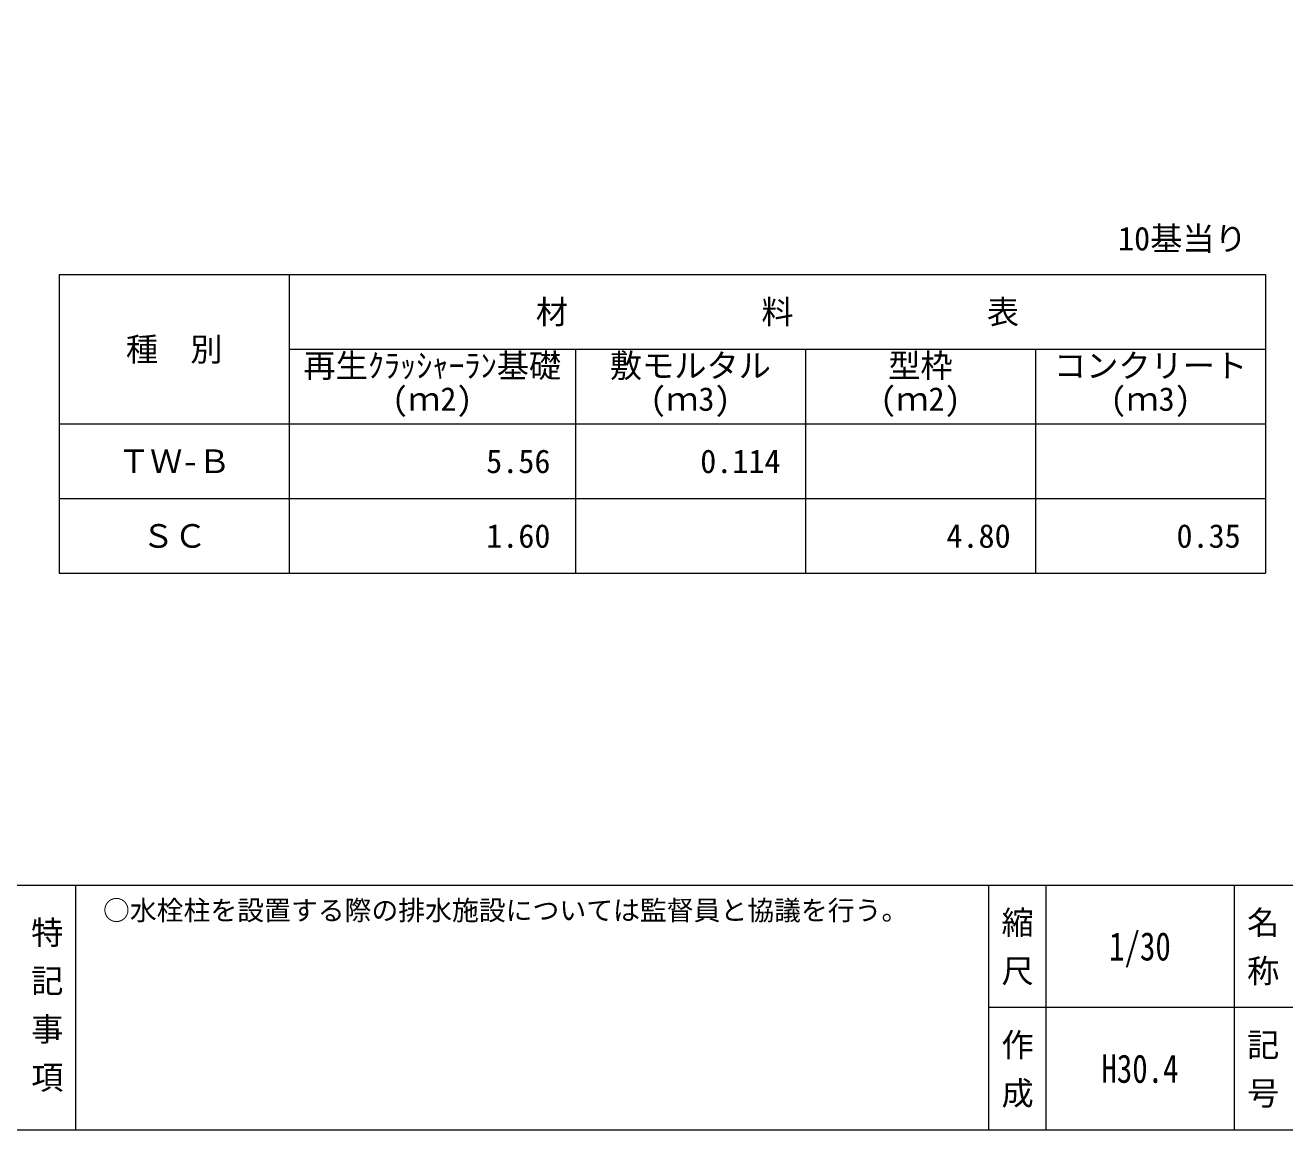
# Model space of a CAD drawing. Units: millimetres at full size, sheet at 1:30; details may follow other scales. Extents: x 19346 to 27561, y 3588 to 9188.
# Drawn here: x 21650 to 24688, y 3588 to 6251 of the extents above; entities that cross this region are included whole.
import ezdxf
from ezdxf.enums import TextEntityAlignment as Align

# ---------------------------------------------------------------- set-up
doc = ezdxf.new("R2010")
doc.units = ezdxf.units.MM
doc.header["$LTSCALE"] = 30.0003
doc.layers.add('0_2', color=7, linetype='Continuous', lineweight=13)
doc.layers.add('_0-0_', color=7, linetype='Continuous', lineweight=13)
doc.styles.add('@ＭＳ ゴシック', font='')
doc.styles.add('ＭＳ ゴシック', font='')
doc.styles.get('@ＭＳ ゴシック').set_extended_font_data('@MS Gothic')
doc.styles.get('ＭＳ ゴシック').set_extended_font_data('MS Gothic')

msp = doc.modelspace()

# ---------------------------------------------------------------- linework, layer by layer
at = {"layer": '0_2'}
for p, q in [((21731.6, 5649.97), (21731.6, 4929.97)), ((21731.6, 5649.97), (24641.63, 5649.97)), ((22286.61, 5649.97), (22286.61, 4929.97)), ((24641.63, 5649.97), (24641.63, 4929.97)), ((22286.61, 5469.97), (24641.63, 5469.97)), ((22976.62, 5469.97), (22976.62, 4929.97)), ((23531.62, 5469.97), (23531.62, 4929.97)), ((24086.63, 5469.97), (24086.63, 4929.97)), ((21731.6, 5289.97), (24641.63, 5289.97)), ((21731.6, 5109.97), (24641.63, 5109.97)), ((21731.6, 4929.97), (24641.63, 4929.97)), ((26889.26, 3883.2), (23973.41, 3883.2))]:
    msp.add_line(p, q, dxfattribs=at)
at = {"layer": '_0-0_', "color": 6}
msp.add_line((19346.4, 4178.06), (27560.78, 4178.06), dxfattribs=at)
at = {"layer": '_0-0_'}
for p, q in [((21770.83, 4178.06), (21770.83, 3588.33)), ((23973.41, 4178.06), (23973.41, 3588.33)), ((24111.3, 4178.06), (24111.3, 3588.33)), ((24565.73, 4178.06), (24565.73, 3588.66))]:
    msp.add_line(p, q, dxfattribs=at)
at = {"layer": '_0-0_', "color": 6}
msp.add_lwpolyline([(27560.78, 9023.78), (19346.4, 9023.78), (19346.4, 3588.33), (27560.78, 3588.33)], close=True, dxfattribs=at)

# ---------------------------------------------------------------- texts
at = {"layer": '_0-0_', "style": 'ＭＳ ゴシック'}
for s, p in [('10基当り', (24596.27, 5736.88)), ('5.56', (22916.61, 5199.97)), ('0.114', (23471.62, 5199.97)), ('1.60', (22916.61, 5019.97)), ('4.80', (24026.63, 5019.97)), ('0.35', (24581.63, 5019.97))]:
    msp.add_text(s, height=56.97, dxfattribs=at).set_placement(p, align=Align.MIDDLE_RIGHT)
for s, p in [('材\u3000\u3000\u3000\u3000\u3000\u3000料\u3000\u3000\u3000\u3000\u3000\u3000表', (23464.12, 5559.97)), ('種\u3000別', (22009.11, 5469.97)), ('ＴＷ-Ｂ', (22009.11, 5199.97)), ('ＳＣ', (22009.11, 5019.97))]:
    msp.add_text(s, height=56.97, dxfattribs=at).set_placement(p, align=Align.MIDDLE_CENTER)
for s, p in [('再生ｸﾗｯｼｬｰﾗﾝ基礎', (22320.81, 5459.02)), ('敷モルタル', (23059.87, 5459.02)), ('型枠', (23731.42, 5459.02)), ('コンクリート', (24131.03, 5459.02)), ('(ｍ2)', (22534.49, 5378.62)), ('(ｍ3)', (23156.99, 5378.62)), ('(ｍ2)', (23712, 5378.62)), ('(ｍ3)', (24267, 5378.62))]:
    msp.add_text(s, height=56.97, dxfattribs=at).set_placement(p, align=Align.TOP_LEFT)
msp.add_text('○水栓柱を設置する際の排水施設については監督員と協議を行う。', height=47.47, dxfattribs=at).set_placement((21837.32, 4079.43), align=Align.BOTTOM_LEFT)
at = {"layer": '_0-0_', "style": '@ＭＳ ゴシック'}
for s, p in [(' 縮 尺 ', (24042.36, 4030.63)), ('名 称', (24634.67, 4030.63)), ('特 記 事 項', (21701.88, 3890.15)), ('作 成', (24042.36, 3735.77)), ('記 号', (24634.67, 3735.77))]:
    msp.add_text(s, height=56.96, rotation=270, dxfattribs=at).set_placement(p, align=Align.MIDDLE_CENTER)
at = {"layer": '_0-0_', "style": 'ＭＳ ゴシック', "width": 0.8}
for s, p in [('1/30', (24338.52, 4030.63)), ('H30.4', (24338.52, 3735.77))]:
    msp.add_text(s, height=68.36, dxfattribs=at).set_placement(p, align=Align.MIDDLE_CENTER)

doc.saveas('drawing.dxf')
